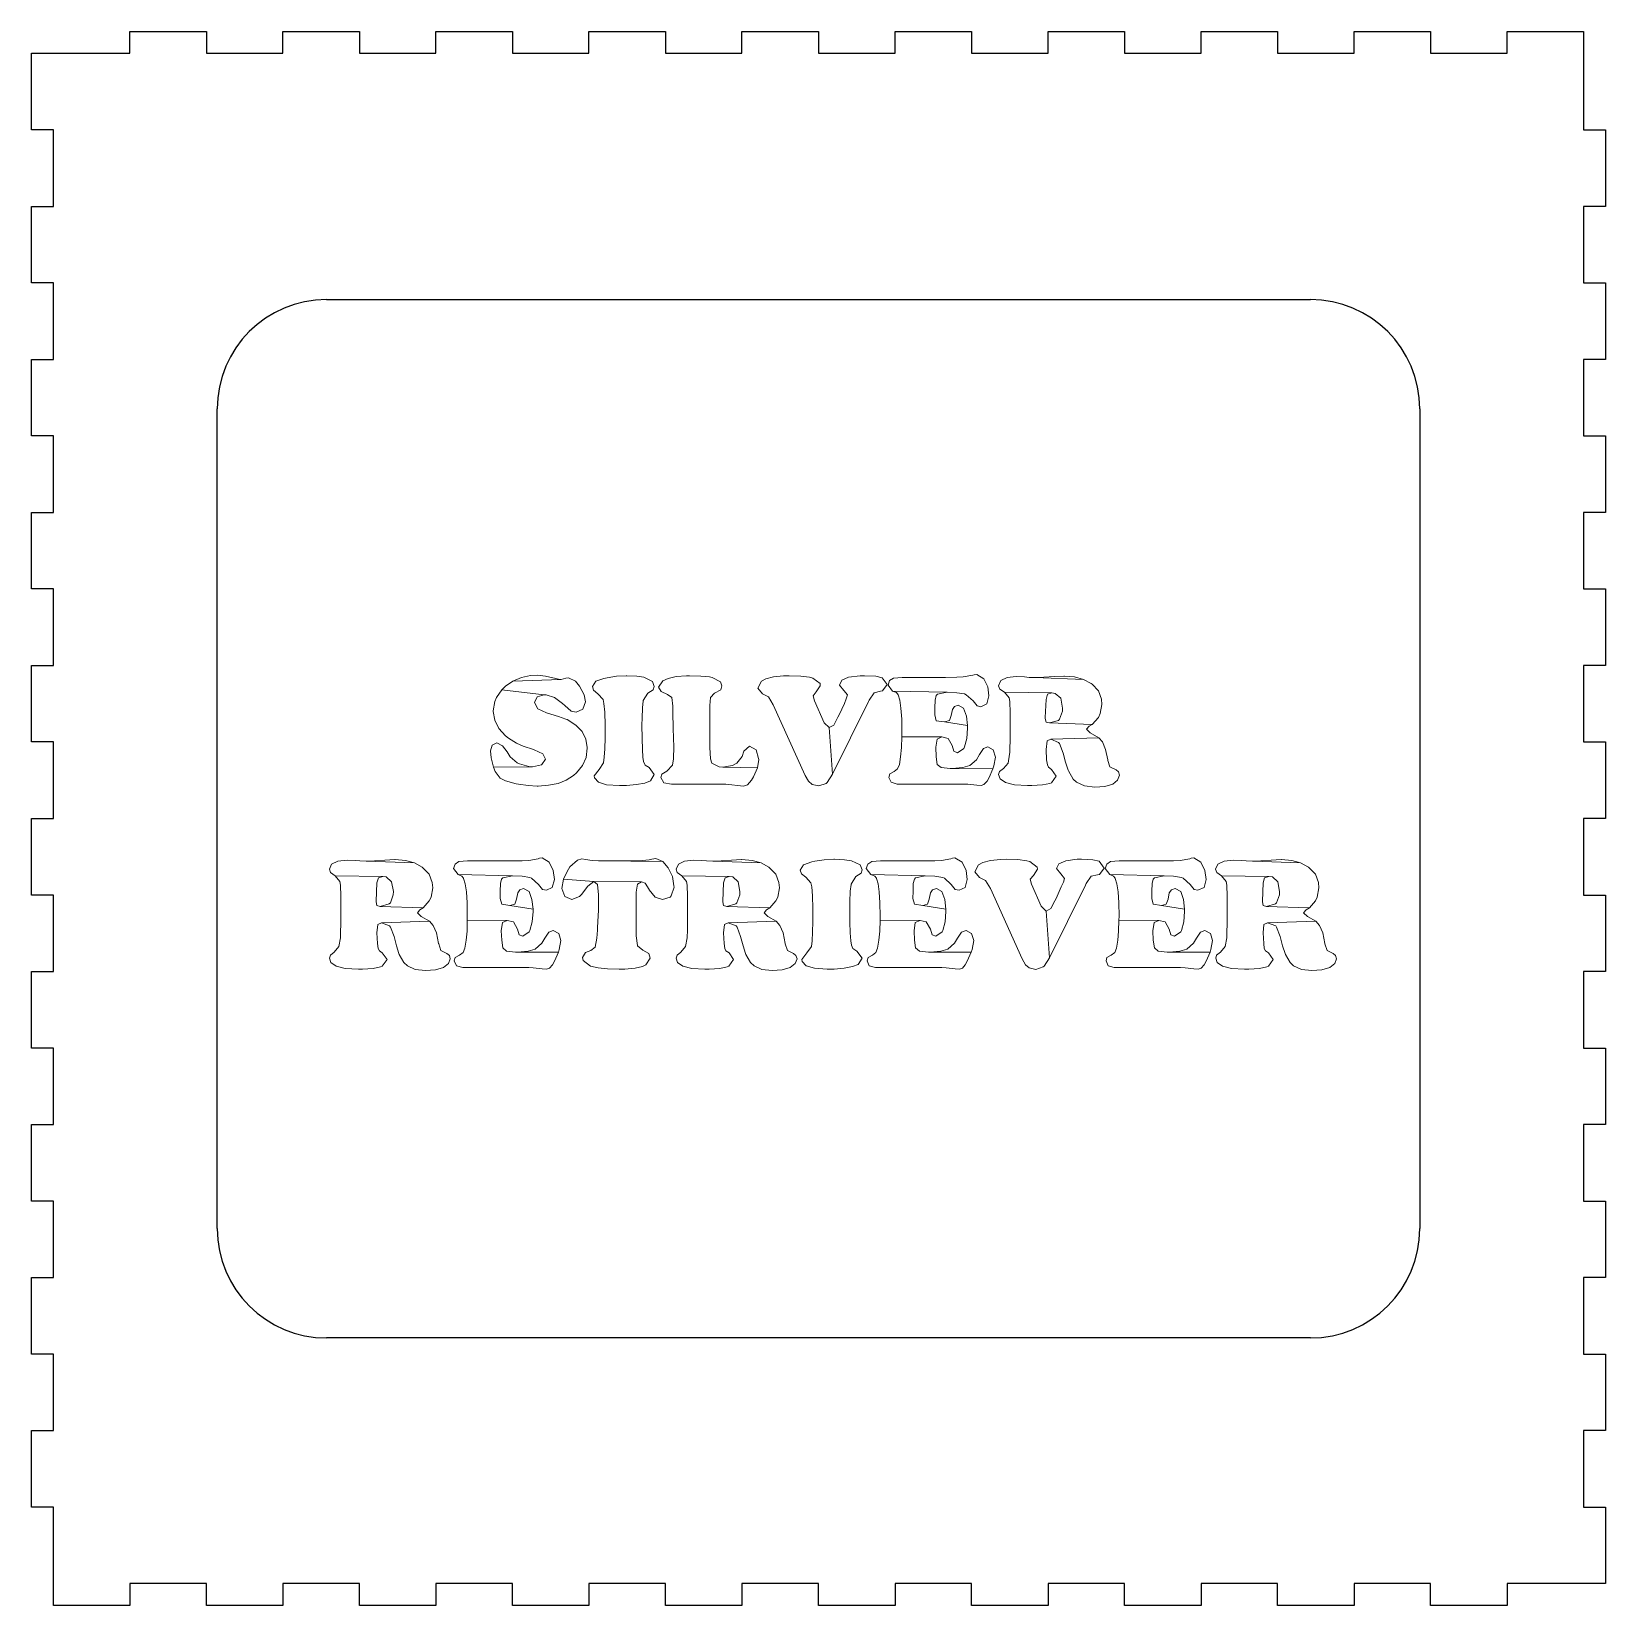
# Model space of a CAD drawing. Header units: centimetres. Extents: x 22.8 to 51.6, y 8.6 to 37.4.
import ezdxf

# ---------------------------------------------------------------- set-up
doc = ezdxf.new("R2010")
doc.units = ezdxf.units.CM
doc.header["$MEASUREMENT"] = 0

msp = doc.modelspace()

# ---------------------------------------------------------------- linework, layer by layer
for p, q in [((24.618, 36.967), (24.618, 37.367)), ((24.618, 37.367), (26.018, 37.367)), ((26.018, 37.367), (26.018, 36.967)), ((27.418, 36.967), (27.418, 37.367)), ((27.418, 37.367), (28.818, 37.367)), ((28.818, 37.367), (28.818, 36.967)), ((30.218, 36.967), (30.218, 37.367)), ((30.218, 37.367), (31.618, 37.367)), ((31.618, 37.367), (31.618, 36.967)), ((33.018, 36.967), (33.018, 37.367)), ((33.018, 37.367), (34.418, 37.367)), ((34.418, 37.367), (34.418, 36.967)), ((35.818, 36.967), (35.818, 37.367)), ((35.818, 37.367), (37.218, 37.367)), ((37.218, 37.367), (37.218, 36.967)), ((38.618, 36.967), (38.618, 37.367)), ((38.618, 37.367), (40.018, 37.367)), ((40.018, 37.367), (40.018, 36.967)), ((41.418, 36.967), (41.418, 37.367)), ((41.418, 37.367), (42.818, 37.367)), ((42.818, 37.367), (42.818, 36.967)), ((44.218, 36.967), (44.218, 37.367)), ((44.218, 37.367), (45.618, 37.367)), ((45.618, 37.367), (45.618, 36.967)), ((47.018, 36.967), (47.018, 37.367)), ((47.018, 37.367), (48.418, 37.367)), ((48.418, 37.367), (48.418, 36.967)), ((49.818, 36.967), (49.818, 37.367)), ((49.818, 37.367), (51.218, 37.367)), ((51.218, 37.367), (51.218, 36.967)), ((22.818, 35.567), (22.818, 36.967)), ((22.818, 36.967), (23.218, 36.967)), ((23.218, 36.967), (24.618, 36.967)), ((26.018, 36.967), (27.418, 36.967)), ((28.818, 36.967), (30.218, 36.967)), ((31.618, 36.967), (33.018, 36.967)), ((34.418, 36.967), (35.818, 36.967)), ((37.218, 36.967), (38.618, 36.967)), ((40.018, 36.967), (41.418, 36.967)), ((42.818, 36.967), (44.218, 36.967)), ((45.618, 36.967), (47.018, 36.967)), ((48.418, 36.967), (49.818, 36.967)), ((51.218, 36.967), (51.218, 35.567)), ((23.218, 35.567), (22.818, 35.567)), ((23.218, 34.167), (23.218, 35.567)), ((51.218, 35.567), (51.618, 35.567)), ((51.618, 35.567), (51.618, 34.167)), ((22.818, 32.767), (22.818, 34.167)), ((22.818, 34.167), (23.218, 34.167)), ((51.618, 34.167), (51.218, 34.167)), ((51.218, 34.167), (51.218, 32.767)), ((23.218, 32.767), (22.818, 32.767)), ((23.218, 31.367), (23.218, 32.767)), ((51.218, 32.767), (51.618, 32.767)), ((51.618, 32.767), (51.618, 31.367)), ((28.218, 32.462), (46.218, 32.462)), ((22.818, 29.967), (22.818, 31.367)), ((22.818, 31.367), (23.218, 31.367)), ((51.618, 31.367), (51.218, 31.367)), ((51.218, 31.367), (51.218, 29.967)), ((26.218, 15.462), (26.218, 30.462)), ((48.218, 30.462), (48.218, 15.462)), ((23.218, 29.967), (22.818, 29.967)), ((23.218, 28.567), (23.218, 29.967)), ((51.218, 29.967), (51.618, 29.967)), ((51.618, 29.967), (51.618, 28.567)), ((22.818, 27.167), (22.818, 28.567)), ((22.818, 28.567), (23.218, 28.567)), ((51.618, 28.567), (51.218, 28.567)), ((51.218, 28.567), (51.218, 27.167)), ((23.218, 27.167), (22.818, 27.167)), ((23.218, 25.767), (23.218, 27.167)), ((51.218, 27.167), (51.618, 27.167)), ((51.618, 27.167), (51.618, 25.767)), ((22.818, 24.367), (22.818, 25.767)), ((22.818, 25.767), (23.218, 25.767)), ((51.618, 25.767), (51.218, 25.767)), ((51.218, 25.767), (51.218, 24.367)), ((23.218, 24.367), (22.818, 24.367)), ((23.218, 22.967), (23.218, 24.367)), ((51.218, 24.367), (51.618, 24.367)), ((51.618, 24.367), (51.618, 22.967)), ((22.818, 21.567), (22.818, 22.967)), ((22.818, 22.967), (23.218, 22.967)), ((51.618, 22.967), (51.218, 22.967)), ((51.218, 22.967), (51.218, 21.567)), ((23.218, 21.567), (22.818, 21.567)), ((23.218, 20.167), (23.218, 21.567)), ((51.218, 21.567), (51.618, 21.567)), ((51.618, 21.567), (51.618, 20.167)), ((22.818, 18.767), (22.818, 20.167)), ((22.818, 20.167), (23.218, 20.167)), ((51.618, 20.167), (51.218, 20.167)), ((51.218, 20.167), (51.218, 18.767)), ((23.218, 18.767), (22.818, 18.767)), ((23.218, 17.367), (23.218, 18.767)), ((51.218, 18.767), (51.618, 18.767)), ((51.618, 18.767), (51.618, 17.367)), ((22.818, 15.967), (22.818, 17.367)), ((22.818, 17.367), (23.218, 17.367)), ((51.618, 17.367), (51.218, 17.367)), ((51.218, 17.367), (51.218, 15.967)), ((23.218, 15.967), (22.818, 15.967)), ((23.218, 14.567), (23.218, 15.967)), ((51.218, 15.967), (51.618, 15.967)), ((51.618, 15.967), (51.618, 14.567)), ((22.818, 13.167), (22.818, 14.567)), ((22.818, 14.567), (23.218, 14.567)), ((51.618, 14.567), (51.218, 14.567)), ((51.218, 14.567), (51.218, 13.167)), ((46.218, 13.462), (28.218, 13.462)), ((23.218, 13.167), (22.818, 13.167)), ((23.218, 11.767), (23.218, 13.167)), ((51.218, 13.167), (51.618, 13.167)), ((51.618, 13.167), (51.618, 11.767)), ((22.818, 10.367), (22.818, 11.767)), ((22.818, 11.767), (23.218, 11.767)), ((51.618, 11.767), (51.218, 11.767)), ((51.218, 11.767), (51.218, 10.367)), ((23.218, 10.367), (22.818, 10.367)), ((23.218, 8.967), (23.218, 10.367)), ((51.218, 10.367), (51.618, 10.367)), ((51.618, 10.367), (51.618, 8.967)), ((23.218, 8.567), (23.218, 8.967)), ((26.018, 8.967), (24.618, 8.967)), ((24.618, 8.967), (24.618, 8.567)), ((26.018, 8.567), (26.018, 8.967)), ((28.818, 8.967), (27.418, 8.967)), ((27.418, 8.967), (27.418, 8.567)), ((28.818, 8.567), (28.818, 8.967)), ((31.618, 8.967), (30.218, 8.967)), ((30.218, 8.967), (30.218, 8.567)), ((31.618, 8.567), (31.618, 8.967)), ((34.418, 8.967), (33.018, 8.967)), ((33.018, 8.967), (33.018, 8.567)), ((34.418, 8.567), (34.418, 8.967)), ((37.218, 8.967), (35.818, 8.967)), ((35.818, 8.967), (35.818, 8.567)), ((37.218, 8.567), (37.218, 8.967)), ((40.018, 8.967), (38.618, 8.967)), ((38.618, 8.967), (38.618, 8.567)), ((40.018, 8.567), (40.018, 8.967)), ((42.818, 8.967), (41.418, 8.967)), ((41.418, 8.967), (41.418, 8.567)), ((42.818, 8.567), (42.818, 8.967)), ((45.618, 8.967), (44.218, 8.967)), ((44.218, 8.967), (44.218, 8.567)), ((45.618, 8.567), (45.618, 8.967)), ((48.418, 8.967), (47.018, 8.967)), ((47.018, 8.967), (47.018, 8.567)), ((48.418, 8.567), (48.418, 8.967)), ((51.218, 8.967), (49.818, 8.967)), ((49.818, 8.967), (49.818, 8.567)), ((51.618, 8.967), (51.218, 8.967)), ((24.618, 8.567), (23.218, 8.567)), ((27.418, 8.567), (26.018, 8.567)), ((30.218, 8.567), (28.818, 8.567)), ((33.018, 8.567), (31.618, 8.567)), ((35.818, 8.567), (34.418, 8.567)), ((38.618, 8.567), (37.218, 8.567)), ((41.418, 8.567), (40.018, 8.567)), ((44.218, 8.567), (42.818, 8.567)), ((47.018, 8.567), (45.618, 8.567)), ((49.818, 8.567), (48.418, 8.567))]:
    msp.add_line(p, q)
at = {"color": 139, "lineweight": 0}
for points in [[(32.644, 25.542), (32.594, 25.533), (32.507, 25.507), (31.628, 25.48), (31.491, 25.387), (31.421, 25.323), (32.198, 25.23), (32.233, 25.227), (32.385, 25.181), (32.536, 25.07), (32.574, 25.035), (32.693, 24.933), (32.786, 24.91), (32.903, 24.965), (32.952, 25.102), (32.929, 25.227), (32.844, 25.39), (32.772, 25.477)], [(32.076, 25.588), (31.951, 25.582), (31.782, 25.547), (31.628, 25.48), (32.507, 25.507), (32.463, 25.515), (32.411, 25.53), (32.225, 25.574)], [(33.712, 25.579), (33.697, 25.579), (33.523, 25.568), (33.351, 25.542), (33.293, 25.53), (33.141, 25.477), (33.083, 25.379), (33.104, 25.314), (33.182, 25.25), (33.275, 25.143), (33.293, 25.073), (33.307, 24.91), (33.313, 24.674), (33.313, 24.441), (33.307, 24.24), (33.299, 24.089), (33.287, 23.984), (33.203, 23.865), (33.112, 23.746), (33.118, 23.708), (33.191, 23.629), (33.342, 23.583), (33.578, 23.568), (33.706, 23.571), (33.887, 23.586), (34.041, 23.615), (34.143, 23.655), (34.213, 23.772), (34.119, 23.897), (34.047, 23.944), (34.018, 24.008), (34.006, 24.086), (33.997, 24.229), (33.991, 24.43), (33.988, 24.683), (33.991, 24.802), (33.997, 24.994), (34.012, 25.119), (34.012, 25.125), (34.096, 25.262), (34.195, 25.323), (34.213, 25.384), (34.181, 25.475), (34.02, 25.55), (33.892, 25.568)], [(34.859, 25.576), (34.8, 25.576), (34.614, 25.562), (34.466, 25.53), (34.367, 25.486), (34.291, 25.37), (34.338, 25.288), (34.457, 25.236), (34.533, 25.178), (34.55, 25.02), (34.55, 25.015), (34.553, 24.866), (34.559, 24.662), (34.559, 24.628), (34.565, 24.43), (34.568, 24.284), (34.562, 24.06), (34.547, 23.941), (34.442, 23.833), (34.349, 23.778), (34.332, 23.719), (34.39, 23.62), (34.527, 23.597), (35.525, 23.597), (35.843, 23.559), (35.918, 23.583), (35.991, 23.67), (36.029, 23.728), (36.099, 23.894), (35.467, 23.906), (35.4, 23.912), (35.269, 23.981), (35.243, 24.06), (35.228, 24.267), (35.228, 24.924), (35.231, 25.035), (35.243, 25.181), (35.313, 25.262), (35.429, 25.323), (35.45, 25.393), (35.426, 25.469), (35.275, 25.547), (35.225, 25.556), (35.068, 25.571)], [(36.684, 25.579), (36.579, 25.576), (36.396, 25.556), (36.256, 25.521), (36.174, 25.477), (36.105, 25.349), (36.192, 25.245), (36.302, 25.192), (36.39, 25.044), (36.975, 23.754), (37.036, 23.647), (37.1, 23.591), (37.222, 23.562), (37.359, 23.609), (37.376, 23.623), (37.473, 23.778), (37.411, 24.63), (37.324, 24.718), (37.144, 25.122), (37.12, 25.213), (37.176, 25.285), (37.251, 25.396), (37.246, 25.434), (37.115, 25.533), (37.056, 25.55), (36.896, 25.571)], [(38.061, 25.579), (37.979, 25.576), (37.769, 25.553), (37.644, 25.495), (37.604, 25.408), (37.679, 25.309), (37.746, 25.227), (37.726, 25.157), (37.691, 25.073), (37.595, 24.863), (37.574, 24.82), (37.496, 24.677), (37.411, 24.63), (37.473, 23.778), (38.13, 25.105), (38.142, 25.134), (38.238, 25.268), (38.352, 25.294), (38.389, 25.303), (38.474, 25.416), (38.474, 25.419), (38.381, 25.542), (38.264, 25.568)], [(40.113, 25.603), (40.066, 25.597), (40.04, 25.588), (39.865, 25.559), (39.746, 25.55), (39.542, 25.547), (38.806, 25.547), (38.75, 25.547), (38.59, 25.536), (38.52, 25.489), (38.491, 25.408), (38.573, 25.297), (39.571, 25.277), (39.746, 25.268), (39.888, 25.245), (39.92, 25.23), (40.046, 25.117), (40.118, 25.029), (40.191, 25.009), (40.299, 25.064), (40.337, 25.21), (40.316, 25.376), (40.244, 25.524)], [(40.837, 25.562), (40.669, 25.547), (40.555, 25.489), (40.514, 25.396), (40.535, 25.332), (40.619, 25.277), (41.486, 25.265), (41.55, 25.256), (41.649, 25.169), (41.684, 24.988), (41.681, 24.93), (41.626, 24.782), (41.609, 24.761), (41.443, 24.715), (42.226, 24.689), (42.339, 24.817), (42.374, 24.887), (42.403, 25.055), (42.395, 25.151), (42.339, 25.303), (42.223, 25.425), (42.208, 25.434), (42.069, 25.512), (41.184, 25.544), (41.073, 25.547), (40.986, 25.556)], [(41.716, 25.574), (41.708, 25.574), (41.527, 25.562), (41.338, 25.55), (41.184, 25.544), (42.069, 25.512), (41.903, 25.556)], [(31.421, 25.323), (31.325, 25.181), (31.293, 25.105), (31.267, 24.936), (31.267, 24.922), (31.293, 24.764), (31.369, 24.616), (31.491, 24.479), (31.543, 24.438), (31.692, 24.345), (31.817, 24.293), (32.003, 24.229), (32.018, 24.223), (32.172, 24.15), (32.222, 24.051), (32.158, 23.952), (32.152, 23.949), (31.986, 23.912), (31.27, 23.906), (31.302, 23.827), (31.395, 23.705), (31.494, 23.655), (31.686, 23.603), (31.727, 23.594), (31.904, 23.568), (32.073, 23.559), (32.091, 23.559), (32.28, 23.574), (32.452, 23.609), (32.603, 23.67), (32.737, 23.754), (32.792, 23.804), (32.9, 23.935), (32.964, 24.083), (32.984, 24.252), (32.984, 24.264), (32.961, 24.421), (32.891, 24.561), (32.778, 24.677), (32.62, 24.776), (32.597, 24.785), (32.46, 24.834), (32.242, 24.901), (32.085, 24.974), (32.024, 25.09), (32.073, 25.192), (32.198, 25.23)], [(38.573, 25.297), (38.646, 25.271), (38.678, 25.23), (38.678, 25.23), (38.707, 25.131), (38.727, 24.983), (38.742, 24.785), (38.745, 24.534), (38.745, 24.462), (39.475, 24.462), (39.589, 24.433), (39.664, 24.302), (39.693, 24.197), (39.76, 24.171), (39.877, 24.249), (39.888, 24.275), (39.932, 24.43), (39.947, 24.622), (39.947, 24.668), (39.525, 24.735), (39.373, 24.756), (39.344, 24.863), (39.344, 24.994), (39.35, 25.131), (39.37, 25.216), (39.394, 25.239), (39.571, 25.277)], [(40.619, 25.277), (40.706, 25.172), (40.718, 25.105), (40.724, 24.901), (40.724, 24.857), (40.724, 24.596), (40.724, 24.395), (40.721, 24.255), (40.718, 24.173), (40.715, 24.144), (40.689, 23.981), (40.602, 23.882), (40.532, 23.824), (40.514, 23.769), (40.54, 23.69), (40.637, 23.623), (40.805, 23.583), (41.044, 23.568), (41.123, 23.568), (41.315, 23.583), (41.449, 23.609), (41.481, 23.62), (41.565, 23.743), (41.481, 23.865), (41.425, 23.906), (41.405, 23.949), (41.39, 24.04), (41.382, 24.232), (41.399, 24.386), (41.466, 24.418), (42.345, 24.444), (42.191, 24.534), (42.121, 24.601), (42.168, 24.654), (42.226, 24.689), (41.443, 24.715), (41.385, 24.732), (41.367, 24.799), (41.367, 24.814), (41.385, 25.146), (41.408, 25.239), (41.486, 25.265)], [(39.775, 25.041), (39.705, 25.018), (39.667, 24.962), (39.644, 24.849), (39.612, 24.761), (39.525, 24.735), (39.947, 24.668), (39.926, 24.84), (39.874, 24.986)], [(31.334, 24.354), (31.244, 24.31), (31.214, 24.203), (31.226, 24.077), (31.27, 23.906), (31.986, 23.912), (31.916, 23.917), (31.747, 23.964), (31.703, 23.987), (31.578, 24.098), (31.523, 24.185), (31.439, 24.299)], [(35.953, 24.293), (35.854, 24.2), (35.822, 24.104), (35.723, 23.978), (35.645, 23.935), (35.467, 23.906), (36.099, 23.894), (36.125, 24.048), (36.122, 24.063), (36.075, 24.226)], [(38.745, 24.462), (38.739, 24.267), (38.721, 24.095), (38.698, 23.952), (38.666, 23.874), (38.602, 23.827), (38.523, 23.781), (38.506, 23.719), (38.547, 23.629), (38.66, 23.597), (39.871, 23.597), (39.952, 23.594), (40.115, 23.577), (40.194, 23.568), (40.246, 23.586), (40.302, 23.65), (40.34, 23.714), (40.409, 23.877), (39.661, 23.879), (39.629, 23.879), (39.463, 23.897), (39.391, 23.955), (39.373, 24.098), (39.365, 24.27), (39.388, 24.421), (39.475, 24.462)], [(40.316, 24.275), (40.235, 24.246), (40.162, 24.136), (40.107, 24.042), (39.984, 23.935), (39.856, 23.897), (39.661, 23.879), (40.409, 23.877), (40.427, 23.929), (40.456, 24.092), (40.415, 24.223)], [(42.345, 24.444), (41.466, 24.418), (41.612, 24.357), (41.629, 24.336), (41.696, 24.165), (41.74, 23.996), (41.786, 23.853), (41.792, 23.839), (41.876, 23.687), (41.938, 23.629), (42.083, 23.562), (42.275, 23.542), (42.456, 23.553), (42.604, 23.597), (42.691, 23.67), (42.726, 23.757), (42.709, 23.821), (42.662, 23.856), (42.549, 23.912), (42.511, 24.031), (42.511, 24.04), (42.47, 24.232), (42.412, 24.368)], [(28.592, 22.206), (28.423, 22.188), (28.31, 22.133), (28.269, 22.04), (28.292, 21.976), (28.377, 21.918), (29.244, 21.906), (29.308, 21.897), (29.407, 21.81), (29.439, 21.63), (29.436, 21.571), (29.384, 21.423), (29.363, 21.405), (29.2, 21.356), (29.983, 21.333), (30.097, 21.461), (30.129, 21.528), (30.161, 21.699), (30.152, 21.793), (30.094, 21.947), (29.98, 22.066), (29.966, 22.078), (29.823, 22.153), (28.941, 22.188), (28.828, 22.191), (28.74, 22.197)], [(29.474, 22.215), (29.465, 22.215), (29.285, 22.206), (29.095, 22.191), (28.941, 22.188), (29.823, 22.153), (29.66, 22.2)], [(32.16, 22.247), (32.114, 22.238), (32.088, 22.229), (31.916, 22.2), (31.794, 22.194), (31.59, 22.191), (30.856, 22.191), (30.798, 22.191), (30.638, 22.177), (30.568, 22.13), (30.542, 22.049), (30.624, 21.941), (31.619, 21.918), (31.794, 21.912), (31.936, 21.886), (31.968, 21.874), (32.096, 21.758), (32.166, 21.67), (32.239, 21.653), (32.347, 21.705), (32.388, 21.851), (32.364, 22.017), (32.291, 22.165)], [(32.885, 22.226), (32.807, 22.206), (32.67, 22.081), (32.644, 22.04), (32.565, 21.886), (32.553, 21.857), (33.109, 21.813), (33.98, 21.81), (34.047, 21.784), (34.119, 21.667), (34.122, 21.662), (34.23, 21.528), (34.361, 21.487), (34.501, 21.528), (34.524, 21.551), (34.576, 21.711), (34.573, 21.737), (34.544, 21.903), (34.466, 22.063), (34.37, 22.18), (33.191, 22.191), (33.077, 22.197), (32.952, 22.217)], [(34.242, 22.235), (34.166, 22.223), (34.119, 22.212), (33.945, 22.191), (33.191, 22.191), (34.37, 22.18)], [(34.934, 22.206), (34.766, 22.188), (34.655, 22.133), (34.611, 22.04), (34.635, 21.976), (34.719, 21.918), (35.586, 21.906), (35.65, 21.897), (35.749, 21.81), (35.781, 21.63), (35.779, 21.571), (35.726, 21.423), (35.706, 21.405), (35.543, 21.356), (36.326, 21.333), (36.439, 21.461), (36.471, 21.528), (36.503, 21.699), (36.495, 21.793), (36.436, 21.947), (36.323, 22.066), (36.308, 22.078), (36.166, 22.153), (35.284, 22.188), (35.17, 22.191), (35.083, 22.197)], [(35.816, 22.215), (35.808, 22.215), (35.627, 22.206), (35.438, 22.191), (35.284, 22.188), (36.166, 22.153), (36.003, 22.2)], [(37.513, 22.22), (37.499, 22.22), (37.324, 22.212), (37.152, 22.185), (37.094, 22.174), (36.943, 22.121), (36.885, 22.022), (36.905, 21.956), (36.984, 21.891), (37.077, 21.787), (37.094, 21.714), (37.109, 21.551), (37.115, 21.318), (37.115, 21.082), (37.109, 20.884), (37.1, 20.73), (37.088, 20.625), (37.004, 20.509), (36.914, 20.387), (36.92, 20.349), (36.992, 20.273), (37.144, 20.227), (37.379, 20.212), (37.507, 20.212), (37.688, 20.229), (37.839, 20.256), (37.944, 20.296), (38.014, 20.413), (37.921, 20.538), (37.848, 20.587), (37.819, 20.649), (37.807, 20.727), (37.799, 20.873), (37.793, 21.071), (37.79, 21.327), (37.793, 21.443), (37.799, 21.635), (37.813, 21.76), (37.813, 21.766), (37.898, 21.903), (37.996, 21.967), (38.014, 22.028), (37.982, 22.119), (37.822, 22.191), (37.691, 22.212)], [(39.714, 22.247), (39.667, 22.238), (39.641, 22.229), (39.466, 22.2), (39.347, 22.194), (39.143, 22.191), (38.407, 22.191), (38.352, 22.191), (38.191, 22.177), (38.122, 22.13), (38.093, 22.049), (38.174, 21.941), (39.172, 21.918), (39.347, 21.912), (39.49, 21.886), (39.522, 21.874), (39.647, 21.758), (39.72, 21.67), (39.792, 21.653), (39.9, 21.705), (39.938, 21.851), (39.918, 22.017), (39.845, 22.165)], [(40.657, 22.22), (40.549, 22.217), (40.366, 22.2), (40.226, 22.162), (40.148, 22.119), (40.078, 21.99), (40.162, 21.886), (40.276, 21.833), (40.363, 21.685), (40.945, 20.398), (41.006, 20.288), (41.07, 20.232), (41.192, 20.203), (41.329, 20.25), (41.347, 20.267), (41.446, 20.419), (41.382, 21.271), (41.294, 21.362), (41.117, 21.763), (41.091, 21.854), (41.149, 21.926), (41.222, 22.04), (41.216, 22.075), (41.085, 22.177), (41.027, 22.191), (40.866, 22.215)], [(42.031, 22.22), (41.952, 22.22), (41.743, 22.194), (41.617, 22.139), (41.574, 22.052), (41.649, 21.953), (41.716, 21.868), (41.699, 21.801), (41.661, 21.717), (41.565, 21.504), (41.545, 21.461), (41.466, 21.321), (41.382, 21.271), (41.446, 20.419), (42.101, 21.746), (42.115, 21.775), (42.208, 21.909), (42.322, 21.938), (42.36, 21.944), (42.444, 22.06), (42.444, 22.06), (42.351, 22.185), (42.237, 22.209)], [(44.083, 22.247), (44.036, 22.238), (44.01, 22.229), (43.838, 22.2), (43.716, 22.194), (43.512, 22.191), (42.779, 22.191), (42.721, 22.191), (42.563, 22.177), (42.491, 22.13), (42.464, 22.049), (42.546, 21.941), (43.541, 21.918), (43.716, 21.912), (43.859, 21.886), (43.891, 21.874), (44.019, 21.758), (44.089, 21.67), (44.161, 21.653), (44.272, 21.705), (44.31, 21.851), (44.287, 22.017), (44.214, 22.165)], [(44.808, 22.206), (44.639, 22.188), (44.525, 22.133), (44.484, 22.04), (44.505, 21.976), (44.589, 21.918), (45.46, 21.906), (45.524, 21.897), (45.623, 21.81), (45.655, 21.63), (45.652, 21.571), (45.596, 21.423), (45.579, 21.405), (45.416, 21.356), (46.199, 21.333), (46.312, 21.461), (46.344, 21.528), (46.374, 21.699), (46.368, 21.793), (46.31, 21.947), (46.196, 22.066), (46.181, 22.078), (46.039, 22.153), (45.157, 22.188), (45.043, 22.191), (44.956, 22.197)], [(45.69, 22.215), (45.681, 22.215), (45.5, 22.206), (45.311, 22.191), (45.157, 22.188), (46.039, 22.153), (45.876, 22.2)], [(28.377, 21.918), (28.461, 21.816), (28.473, 21.749), (28.481, 21.545), (28.481, 21.501), (28.481, 21.239), (28.478, 21.036), (28.475, 20.896), (28.473, 20.817), (28.473, 20.785), (28.443, 20.622), (28.359, 20.523), (28.286, 20.465), (28.272, 20.41), (28.295, 20.331), (28.391, 20.264), (28.56, 20.224), (28.799, 20.212), (28.877, 20.212), (29.069, 20.224), (29.203, 20.25), (29.235, 20.264), (29.323, 20.384), (29.235, 20.509), (29.183, 20.547), (29.16, 20.59), (29.148, 20.681), (29.139, 20.873), (29.154, 21.027), (29.224, 21.059), (30.103, 21.088), (29.948, 21.175), (29.878, 21.242), (29.925, 21.298), (29.983, 21.333), (29.2, 21.356), (29.139, 21.373), (29.125, 21.443), (29.125, 21.455), (29.139, 21.79), (29.165, 21.88), (29.244, 21.906)], [(30.624, 21.941), (30.693, 21.912), (30.725, 21.874), (30.725, 21.871), (30.755, 21.772), (30.778, 21.624), (30.79, 21.426), (30.792, 21.178), (30.792, 21.106), (31.523, 21.103), (31.639, 21.076), (31.712, 20.943), (31.741, 20.841), (31.808, 20.815), (31.925, 20.893), (31.936, 20.916), (31.98, 21.074), (31.995, 21.263), (31.995, 21.309), (31.573, 21.376), (31.421, 21.4), (31.395, 21.504), (31.395, 21.635), (31.398, 21.775), (31.418, 21.859), (31.442, 21.883), (31.619, 21.918)], [(34.719, 21.918), (34.803, 21.816), (34.815, 21.749), (34.824, 21.545), (34.824, 21.501), (34.824, 21.239), (34.821, 21.036), (34.821, 20.896), (34.815, 20.817), (34.815, 20.785), (34.786, 20.622), (34.702, 20.523), (34.629, 20.465), (34.614, 20.41), (34.64, 20.331), (34.736, 20.264), (34.902, 20.224), (35.141, 20.212), (35.22, 20.212), (35.415, 20.224), (35.546, 20.25), (35.578, 20.264), (35.665, 20.384), (35.581, 20.509), (35.525, 20.547), (35.505, 20.59), (35.49, 20.681), (35.482, 20.873), (35.496, 21.027), (35.566, 21.059), (36.445, 21.088), (36.291, 21.175), (36.221, 21.242), (36.268, 21.298), (36.326, 21.333), (35.543, 21.356), (35.482, 21.373), (35.467, 21.443), (35.467, 21.455), (35.482, 21.79), (35.508, 21.88), (35.586, 21.906)], [(38.174, 21.941), (38.247, 21.912), (38.279, 21.874), (38.279, 21.871), (38.308, 21.772), (38.328, 21.624), (38.343, 21.426), (38.346, 21.178), (38.346, 21.106), (39.076, 21.103), (39.19, 21.076), (39.266, 20.943), (39.295, 20.841), (39.362, 20.815), (39.478, 20.893), (39.49, 20.916), (39.533, 21.074), (39.548, 21.263), (39.548, 21.309), (39.126, 21.376), (38.974, 21.4), (38.945, 21.504), (38.948, 21.635), (38.951, 21.775), (38.972, 21.859), (38.995, 21.883), (39.172, 21.918)], [(42.546, 21.941), (42.616, 21.912), (42.648, 21.874), (42.648, 21.871), (42.677, 21.772), (42.7, 21.624), (42.712, 21.426), (42.718, 21.178), (42.715, 21.106), (43.445, 21.103), (43.562, 21.076), (43.635, 20.943), (43.664, 20.841), (43.731, 20.815), (43.847, 20.893), (43.859, 20.916), (43.902, 21.074), (43.917, 21.263), (43.917, 21.309), (43.495, 21.376), (43.343, 21.4), (43.317, 21.504), (43.317, 21.635), (43.32, 21.775), (43.343, 21.859), (43.364, 21.883), (43.541, 21.918)], [(44.589, 21.918), (44.677, 21.816), (44.688, 21.749), (44.697, 21.545), (44.697, 21.501), (44.697, 21.239), (44.694, 21.036), (44.691, 20.896), (44.688, 20.817), (44.688, 20.785), (44.659, 20.622), (44.575, 20.523), (44.502, 20.465), (44.487, 20.41), (44.511, 20.331), (44.607, 20.264), (44.776, 20.224), (45.014, 20.212), (45.093, 20.212), (45.285, 20.224), (45.419, 20.25), (45.451, 20.264), (45.538, 20.384), (45.451, 20.509), (45.398, 20.547), (45.375, 20.59), (45.364, 20.681), (45.355, 20.873), (45.369, 21.027), (45.436, 21.059), (46.318, 21.088), (46.164, 21.175), (46.094, 21.242), (46.138, 21.298), (46.199, 21.333), (45.416, 21.356), (45.355, 21.373), (45.34, 21.443), (45.34, 21.455), (45.355, 21.79), (45.381, 21.88), (45.46, 21.906)], [(31.823, 21.685), (31.753, 21.659), (31.715, 21.606), (31.695, 21.493), (31.66, 21.402), (31.573, 21.376), (31.995, 21.309), (31.974, 21.484), (31.925, 21.63)], [(32.553, 21.857), (32.524, 21.688), (32.574, 21.542), (32.702, 21.484), (32.842, 21.539), (32.882, 21.577), (32.999, 21.731), (33.109, 21.813)], [(33.109, 21.813), (33.173, 21.758), (33.176, 21.752), (33.194, 21.574), (33.194, 21.504), (33.191, 21.333), (33.185, 21.143), (33.182, 21.126), (33.173, 20.922), (33.162, 20.78), (33.13, 20.611), (33.054, 20.55), (32.952, 20.518), (32.9, 20.424), (32.911, 20.369), (33.045, 20.267), (33.048, 20.267), (33.185, 20.235), (33.357, 20.215), (33.572, 20.209), (33.677, 20.212), (33.863, 20.227), (34, 20.259), (34.061, 20.288), (34.137, 20.413), (34.111, 20.494), (34.006, 20.555), (33.907, 20.64), (33.907, 20.646), (33.884, 20.82), (33.884, 21.621), (33.904, 21.766), (33.98, 21.81)], [(39.376, 21.685), (39.306, 21.659), (39.268, 21.606), (39.245, 21.493), (39.213, 21.402), (39.126, 21.376), (39.548, 21.309), (39.528, 21.484), (39.475, 21.63)], [(43.745, 21.685), (43.675, 21.659), (43.637, 21.606), (43.617, 21.493), (43.582, 21.402), (43.495, 21.376), (43.917, 21.309), (43.897, 21.484), (43.847, 21.63)], [(30.103, 21.088), (29.224, 21.059), (29.369, 21.001), (29.384, 20.978), (29.451, 20.809), (29.494, 20.637), (29.541, 20.497), (29.547, 20.48), (29.631, 20.331), (29.695, 20.27), (29.841, 20.206), (30.03, 20.183), (30.21, 20.197), (30.359, 20.238), (30.449, 20.311), (30.481, 20.398), (30.464, 20.462), (30.417, 20.497), (30.306, 20.553), (30.269, 20.675), (30.266, 20.681), (30.228, 20.876), (30.167, 21.012)], [(30.792, 21.106), (30.787, 20.908), (30.769, 20.739), (30.746, 20.596), (30.714, 20.515), (30.65, 20.468), (30.571, 20.422), (30.554, 20.363), (30.595, 20.273), (30.708, 20.238), (31.919, 20.238), (32, 20.235), (32.163, 20.218), (32.242, 20.209), (32.297, 20.227), (32.35, 20.291), (32.388, 20.355), (32.46, 20.521), (31.709, 20.523), (31.677, 20.523), (31.511, 20.538), (31.442, 20.599), (31.421, 20.739), (31.412, 20.913), (31.436, 21.065), (31.523, 21.103)], [(36.445, 21.088), (35.566, 21.059), (35.712, 21.001), (35.729, 20.978), (35.793, 20.809), (35.837, 20.637), (35.883, 20.497), (35.889, 20.48), (35.976, 20.331), (36.038, 20.27), (36.183, 20.206), (36.372, 20.183), (36.553, 20.197), (36.701, 20.238), (36.791, 20.311), (36.826, 20.398), (36.806, 20.462), (36.759, 20.497), (36.649, 20.553), (36.611, 20.675), (36.611, 20.681), (36.57, 20.876), (36.512, 21.012)], [(38.346, 21.106), (38.34, 20.908), (38.322, 20.739), (38.299, 20.596), (38.267, 20.515), (38.203, 20.468), (38.125, 20.422), (38.107, 20.363), (38.148, 20.273), (38.261, 20.238), (39.472, 20.238), (39.554, 20.235), (39.717, 20.218), (39.795, 20.209), (39.851, 20.227), (39.903, 20.291), (39.941, 20.355), (40.011, 20.521), (39.263, 20.523), (39.231, 20.523), (39.065, 20.538), (38.995, 20.599), (38.974, 20.739), (38.966, 20.913), (38.989, 21.065), (39.076, 21.103)], [(42.715, 21.106), (42.709, 20.908), (42.694, 20.739), (42.668, 20.596), (42.639, 20.515), (42.572, 20.468), (42.494, 20.422), (42.479, 20.363), (42.517, 20.273), (42.63, 20.238), (43.841, 20.238), (43.926, 20.235), (44.086, 20.218), (44.164, 20.209), (44.22, 20.227), (44.275, 20.291), (44.313, 20.355), (44.383, 20.521), (43.632, 20.523), (43.6, 20.523), (43.434, 20.538), (43.364, 20.599), (43.343, 20.739), (43.335, 20.913), (43.358, 21.065), (43.445, 21.103)], [(46.318, 21.088), (45.436, 21.059), (45.585, 21.001), (45.599, 20.978), (45.666, 20.809), (45.71, 20.637), (45.756, 20.497), (45.762, 20.48), (45.847, 20.331), (45.911, 20.27), (46.053, 20.206), (46.245, 20.183), (46.426, 20.197), (46.574, 20.238), (46.665, 20.311), (46.697, 20.398), (46.679, 20.462), (46.633, 20.497), (46.522, 20.553), (46.484, 20.675), (46.481, 20.681), (46.443, 20.876), (46.382, 21.012)], [(32.364, 20.916), (32.283, 20.887), (32.21, 20.777), (32.155, 20.684), (32.032, 20.579), (31.904, 20.538), (31.709, 20.523), (32.46, 20.521), (32.475, 20.57), (32.504, 20.733), (32.466, 20.864)], [(39.918, 20.916), (39.836, 20.887), (39.763, 20.777), (39.708, 20.684), (39.586, 20.579), (39.458, 20.538), (39.263, 20.523), (40.011, 20.521), (40.028, 20.57), (40.057, 20.733), (40.017, 20.864)], [(44.287, 20.916), (44.205, 20.887), (44.132, 20.777), (44.077, 20.684), (43.955, 20.579), (43.83, 20.538), (43.632, 20.523), (44.383, 20.521), (44.397, 20.57), (44.426, 20.733), (44.388, 20.864)]]:
    msp.add_lwpolyline(points, close=True, dxfattribs=at)
for centre, start, end in [((28.218, 30.462), 90, 180), ((46.218, 30.462), 0, 90), ((28.218, 15.462), 180, 270), ((46.218, 15.462), 270, 0)]:
    msp.add_arc(centre, 2, start, end)

doc.saveas('drawing.dxf')
